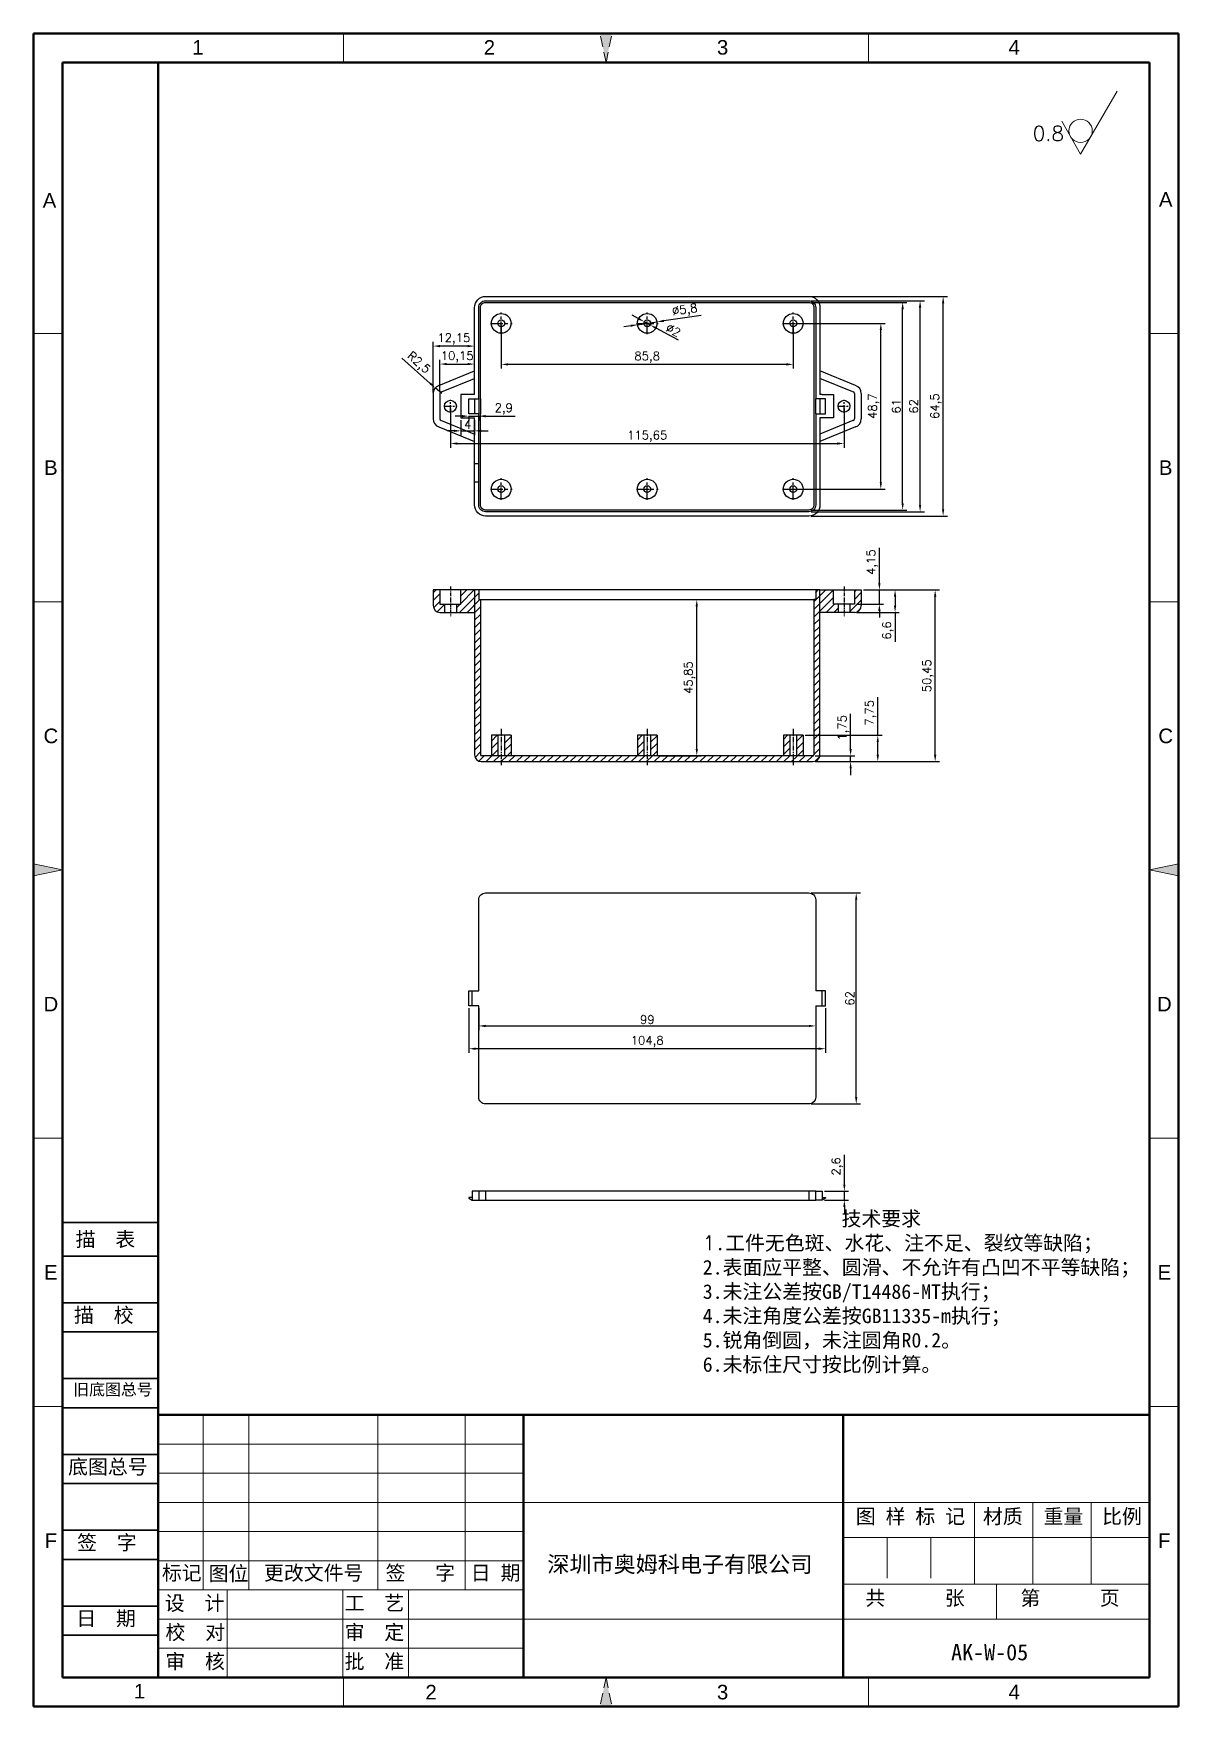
# Model space of a CAD drawing. Header units: millimetres. Extents: x 29008 to 29344, y -471 to 20.
import ezdxf
from ezdxf.enums import TextEntityAlignment as Align

# ---------------------------------------------------------------- set-up
doc = ezdxf.new("R2010")
doc.units = ezdxf.units.MM
for name, pattern in [('ACAD_ISO10W100', [18, 12, -3, 0, -3]), ('CENTER', [50.8, 31.75, -6.35, 6.35, -6.35]), ('HIDDEN2', [4.7625, 3.175, -1.5875])]:
    doc.linetypes.add(name, pattern=pattern)
for name, color, linetype, lineweight in [('dim', 82, 'Continuous', 9), ('图层1', 7, 'ACAD_ISO10W100', 15), ('图层2', 7, 'Continuous', 30), ('图层3', 7, 'Continuous', 15), ('图层4', 7, 'Continuous', 40), ('图层5', 7, 'HIDDEN2', 15), ('细实线', 3, 'Continuous', 18)]:
    doc.layers.add(name, color=color, linetype=linetype, lineweight=lineweight)
doc.layers.add('尺寸线', color=7, linetype='Continuous')
doc.styles.get("Standard").update_dxf_attribs({"font": 'txt', "bigfont": 'gbcbig.shx'})
doc.styles.add('样式 3', font='arial.ttf', dxfattribs={"height": 3.8})
doc.dimstyles.new('ISO-25', dxfattribs={"dimtxt": 2.5, "dimasz": 2.5, "dimexe": 1.25, "dimexo": 0.625, "dimtad": 1, "dimtxsty": 'Standard', "dimcen": 2.5, "dimadec": 0, "dimazin": 0, "dimtfac": 1, "dimtmove": 0, "dimatfit": 3, "dimfxl": 0, "dimarcsym": 0})
pattern_1 = [(45, (-117.9006, -147.6228), (-1.122532015, 1.122532015), [])]

# ---------------------------------------------------------------- blocks, each defined once
blk = doc.blocks.new('*D2073')
at = {"layer": 'Defpoints', "color": 0, "transparency": 16777216}
for p in [(29235.74, -232.23), (29249.65, -232.23), (29235.74, -294.23)]:
    blk.add_point(p, dxfattribs=at)
at = {"layer": 'dim', "color": 0, "lineweight": -2, "transparency": 16777216}
for p, q in [((29236.37, -232.23), (29250.9, -232.23)), ((29249.65, -292.23), (29249.65, -234.23)), ((29236.37, -294.23), (29250.9, -294.23))]:
    blk.add_line(p, q, dxfattribs=at)
at = {"layer": 'dim', "color": 0, "transparency": 16777216}
for points in [[(29249.32, -234.23), (29249.99, -234.23), (29249.65, -232.23)], [(29249.32, -292.23), (29249.99, -292.23), (29249.65, -294.23)]]:
    blk.add_solid(points, dxfattribs=at)
at = {"layer": 'dim', "color": 0, "transparency": 16777216, "insert": (29247.78, -263.23), "char_height": 2.5, "attachment_point": 5, "rotation": 90}
blk.add_mtext('62', dxfattribs=at)
blk = doc.blocks.new('*D2074')
at = {"layer": 'Defpoints', "color": 0, "transparency": 16777216}
for p in [(29239.69, -319.9), (29239.69, -322.5), (29246.17, -319.9)]:
    blk.add_point(p, dxfattribs=at)
at = {"layer": 'dim', "color": 0, "lineweight": -2, "transparency": 16777216}
for p, q in [((29246.17, -317.9), (29246.17, -309.23)), ((29240.32, -319.9), (29247.42, -319.9)), ((29240.32, -322.5), (29247.42, -322.5)), ((29246.17, -322.5), (29246.17, -319.9)), ((29246.17, -324.5), (29246.17, -326.5))]:
    blk.add_line(p, q, dxfattribs=at)
at = {"layer": 'dim', "color": 0, "transparency": 16777216}
for points in [[(29245.84, -317.9), (29246.5, -317.9), (29246.17, -319.9)], [(29245.84, -324.5), (29246.5, -324.5), (29246.17, -322.5)]]:
    blk.add_solid(points, dxfattribs=at)
at = {"layer": 'dim', "color": 0, "transparency": 16777216, "insert": (29244.09, -312.57), "char_height": 2.5, "attachment_point": 5, "rotation": 90}
blk.add_mtext('2,6', dxfattribs=at)
blk = doc.blocks.new('*D2075')
at = {"layer": 'Defpoints', "color": 0, "transparency": 16777216}
for p in [(29135.84, -265.43), (29240.64, -265.43), (29135.84, -278.01)]:
    blk.add_point(p, dxfattribs=at)
at = {"layer": 'dim', "color": 0, "lineweight": -2, "transparency": 16777216}
for p, q in [((29135.84, -266.05), (29135.84, -279.26)), ((29240.64, -266.05), (29240.64, -279.26)), ((29238.64, -278.01), (29137.84, -278.01))]:
    blk.add_line(p, q, dxfattribs=at)
at = {"layer": 'dim', "color": 0, "transparency": 16777216}
for points in [[(29137.84, -277.68), (29137.84, -278.35), (29135.84, -278.01)], [(29238.64, -277.68), (29238.64, -278.35), (29240.64, -278.01)]]:
    blk.add_solid(points, dxfattribs=at)
at = {"layer": 'dim', "color": 0, "transparency": 16777216, "insert": (29188.24, -275.93), "char_height": 2.5, "attachment_point": 5}
blk.add_mtext('104,8', dxfattribs=at)
blk = doc.blocks.new('*D2076')
at = {"layer": 'Defpoints', "color": 0, "transparency": 16777216}
for p in [(29138.74, -265.43), (29237.74, -265.43), (29237.74, -271.32)]:
    blk.add_point(p, dxfattribs=at)
at = {"layer": 'dim', "color": 0, "lineweight": -2, "transparency": 16777216}
for p, q in [((29138.74, -266.05), (29138.74, -272.57)), ((29237.74, -266.05), (29237.74, -272.57)), ((29140.74, -271.32), (29235.74, -271.32))]:
    blk.add_line(p, q, dxfattribs=at)
at = {"layer": 'dim', "color": 0, "transparency": 16777216}
for points in [[(29140.74, -270.98), (29140.74, -271.65), (29138.74, -271.32)], [(29235.74, -270.98), (29235.74, -271.65), (29237.74, -271.32)]]:
    blk.add_solid(points, dxfattribs=at)
at = {"layer": 'dim', "color": 0, "transparency": 16777216, "insert": (29188.24, -269.44), "char_height": 2.5, "attachment_point": 5}
blk.add_mtext('99', dxfattribs=at)
blk = doc.blocks.new('*D2077')
at = {"layer": 'Defpoints', "color": 0, "transparency": 16777216}
for p in [(29251.14, -143.22), (29272.85, -143.22), (29236.99, -193.67)]:
    blk.add_point(p, dxfattribs=at)
at = {"layer": 'dim', "color": 0, "lineweight": -2, "transparency": 16777216}
for p, q in [((29251.77, -143.22), (29274.1, -143.22)), ((29272.85, -191.67), (29272.85, -145.22)), ((29237.62, -193.67), (29274.1, -193.67))]:
    blk.add_line(p, q, dxfattribs=at)
at = {"layer": 'dim', "color": 0, "transparency": 16777216}
for points in [[(29272.52, -145.22), (29273.19, -145.22), (29272.85, -143.22)], [(29272.52, -191.67), (29273.19, -191.67), (29272.85, -193.67)]]:
    blk.add_solid(points, dxfattribs=at)
at = {"layer": 'dim', "color": 0, "transparency": 16777216, "insert": (29270.77, -168.45), "char_height": 2.5, "attachment_point": 5, "rotation": 90}
blk.add_mtext('50,45', dxfattribs=at)
blk = doc.blocks.new('*D2078')
at = {"layer": 'Defpoints', "color": 0, "transparency": 16777216}
for p in [(29251.77, -143.22), (29249.14, -149.82), (29261.07, -149.82)]:
    blk.add_point(p, dxfattribs=at)
at = {"layer": 'dim', "color": 0, "lineweight": -2, "transparency": 16777216}
for p, q in [((29252.39, -143.22), (29262.32, -143.22)), ((29261.07, -145.22), (29261.07, -147.82)), ((29249.77, -149.82), (29262.32, -149.82)), ((29261.07, -149.82), (29261.07, -158.49))]:
    blk.add_line(p, q, dxfattribs=at)
at = {"layer": 'dim', "color": 0, "transparency": 16777216}
for points in [[(29260.74, -145.22), (29261.41, -145.22), (29261.07, -143.22)], [(29260.74, -147.82), (29261.41, -147.82), (29261.07, -149.82)]]:
    blk.add_solid(points, dxfattribs=at)
at = {"layer": 'dim', "color": 0, "transparency": 16777216, "insert": (29258.99, -155.16), "char_height": 2.5, "attachment_point": 5, "rotation": 90}
blk.add_mtext('6,6', dxfattribs=at)
blk = doc.blocks.new('*D2079')
at = {"layer": 'Defpoints', "color": 0, "transparency": 16777216}
for p in [(29249.14, -147.37), (29251.77, -143.22), (29256.46, -143.22)]:
    blk.add_point(p, dxfattribs=at)
at = {"layer": 'dim', "color": 0, "lineweight": -2, "transparency": 16777216}
for p, q in [((29256.46, -141.22), (29256.46, -130.89)), ((29249.77, -147.37), (29257.71, -147.37)), ((29252.39, -143.22), (29257.71, -143.22)), ((29256.46, -147.37), (29256.46, -143.22)), ((29256.46, -149.37), (29256.46, -151.37))]:
    blk.add_line(p, q, dxfattribs=at)
at = {"layer": 'dim', "color": 0, "transparency": 16777216}
for points in [[(29256.12, -141.22), (29256.79, -141.22), (29256.46, -143.22)], [(29256.12, -149.37), (29256.79, -149.37), (29256.46, -147.37)]]:
    blk.add_solid(points, dxfattribs=at)
at = {"layer": 'dim', "color": 0, "transparency": 16777216, "insert": (29254.37, -135.06), "char_height": 2.5, "attachment_point": 5, "rotation": 90}
blk.add_mtext('4,15', dxfattribs=at)
blk = doc.blocks.new('*D2080')
at = {"layer": 'Defpoints', "color": 0, "transparency": 16777216}
for p in [(29236.99, -191.92), (29236.99, -193.67), (29248.01, -191.92)]:
    blk.add_point(p, dxfattribs=at)
at = {"layer": 'dim', "color": 0, "lineweight": -2, "transparency": 16777216}
for p, q in [((29248.01, -189.92), (29248.01, -179.59)), ((29237.62, -191.92), (29249.26, -191.92)), ((29237.62, -193.67), (29249.26, -193.67)), ((29248.01, -193.67), (29248.01, -191.92)), ((29248.01, -195.67), (29248.01, -197.67))]:
    blk.add_line(p, q, dxfattribs=at)
at = {"layer": 'dim', "color": 0, "transparency": 16777216}
for points in [[(29247.67, -189.92), (29248.34, -189.92), (29248.01, -191.92)], [(29247.67, -195.67), (29248.34, -195.67), (29248.01, -193.67)]]:
    blk.add_solid(points, dxfattribs=at)
at = {"layer": 'dim', "color": 0, "transparency": 16777216, "insert": (29245.92, -183.76), "char_height": 2.5, "attachment_point": 5, "rotation": 90}
blk.add_mtext('1,75', dxfattribs=at)
blk = doc.blocks.new('*D2081')
at = {"layer": 'Defpoints', "color": 0, "transparency": 16777216}
for p in [(29234.04, -185.92), (29255.99, -185.92), (29236.99, -193.67)]:
    blk.add_point(p, dxfattribs=at)
at = {"layer": 'dim', "color": 0, "lineweight": -2, "transparency": 16777216}
for p, q in [((29255.99, -185.92), (29255.99, -174.76)), ((29234.67, -185.92), (29257.24, -185.92)), ((29255.99, -191.67), (29255.99, -187.92)), ((29237.62, -193.67), (29257.24, -193.67))]:
    blk.add_line(p, q, dxfattribs=at)
at = {"layer": 'dim', "color": 0, "transparency": 16777216}
for points in [[(29255.65, -187.92), (29256.32, -187.92), (29255.99, -185.92)], [(29255.65, -191.67), (29256.32, -191.67), (29255.99, -193.67)]]:
    blk.add_solid(points, dxfattribs=at)
at = {"layer": 'dim', "color": 0, "transparency": 16777216, "insert": (29253.9, -179.34), "char_height": 2.5, "attachment_point": 5, "rotation": 90}
blk.add_mtext('7,75', dxfattribs=at)
blk = doc.blocks.new('*D2082')
at = {"layer": 'Defpoints', "color": 0, "transparency": 16777216}
for p in [(29191.14, -146.07), (29202.8, -146.07), (29191.14, -191.92)]:
    blk.add_point(p, dxfattribs=at)
at = {"layer": 'dim', "color": 0, "lineweight": -2, "transparency": 16777216}
for p, q in [((29191.77, -146.07), (29204.05, -146.07)), ((29202.8, -189.92), (29202.8, -148.07)), ((29191.77, -191.92), (29204.05, -191.92))]:
    blk.add_line(p, q, dxfattribs=at)
at = {"layer": 'dim', "color": 0, "transparency": 16777216}
for points in [[(29202.46, -148.07), (29203.13, -148.07), (29202.8, -146.07)], [(29202.46, -189.92), (29203.13, -189.92), (29202.8, -191.92)]]:
    blk.add_solid(points, dxfattribs=at)
at = {"layer": 'dim', "color": 0, "transparency": 16777216, "insert": (29200.71, -169), "char_height": 2.5, "attachment_point": 5, "rotation": 90}
blk.add_mtext('45,85', dxfattribs=at)
blk = doc.blocks.new('*D2083')
at = {"layer": 'Defpoints', "color": 0, "transparency": 16777216}
for p in [(29231.14, -64.91), (29256.88, -64.91), (29231.14, -113.61)]:
    blk.add_point(p, dxfattribs=at)
at = {"layer": 'dim', "color": 0, "lineweight": -2, "transparency": 16777216}
for p, q in [((29231.77, -64.91), (29258.13, -64.91)), ((29256.88, -111.61), (29256.88, -66.91)), ((29231.77, -113.61), (29258.13, -113.61))]:
    blk.add_line(p, q, dxfattribs=at)
at = {"layer": 'dim', "color": 0, "transparency": 16777216}
for points in [[(29256.55, -66.91), (29257.22, -66.91), (29256.88, -64.91)], [(29256.55, -111.61), (29257.22, -111.61), (29256.88, -113.61)]]:
    blk.add_solid(points, dxfattribs=at)
at = {"layer": 'dim', "color": 0, "transparency": 16777216, "insert": (29254.8, -89.26), "char_height": 2.5, "attachment_point": 5, "rotation": 90}
blk.add_mtext('48,7', dxfattribs=at)
blk = doc.blocks.new('*D2084')
at = {"layer": 'Defpoints', "color": 0, "transparency": 16777216}
for p in [(29235.74, -58.76), (29263.3, -58.76), (29235.74, -119.76)]:
    blk.add_point(p, dxfattribs=at)
at = {"layer": 'dim', "color": 0, "lineweight": -2, "transparency": 16777216}
for p, q in [((29236.37, -58.76), (29264.55, -58.76)), ((29263.3, -117.76), (29263.3, -60.76)), ((29236.37, -119.76), (29264.55, -119.76))]:
    blk.add_line(p, q, dxfattribs=at)
at = {"layer": 'dim', "color": 0, "transparency": 16777216}
for points in [[(29262.96, -60.76), (29263.63, -60.76), (29263.3, -58.76)], [(29262.96, -117.76), (29263.63, -117.76), (29263.3, -119.76)]]:
    blk.add_solid(points, dxfattribs=at)
at = {"layer": 'dim', "color": 0, "transparency": 16777216, "insert": (29261.42, -89.26), "char_height": 2.5, "attachment_point": 5, "rotation": 90}
blk.add_mtext('61', dxfattribs=at)
blk = doc.blocks.new('*D2085')
at = {"layer": 'Defpoints', "color": 0, "transparency": 16777216}
for p in [(29235.74, -58.26), (29268.42, -58.26), (29235.74, -120.26)]:
    blk.add_point(p, dxfattribs=at)
at = {"layer": 'dim', "color": 0, "lineweight": -2, "transparency": 16777216}
for p, q in [((29236.37, -58.26), (29269.67, -58.26)), ((29268.42, -118.26), (29268.42, -60.26)), ((29236.37, -120.26), (29269.67, -120.26))]:
    blk.add_line(p, q, dxfattribs=at)
at = {"layer": 'dim', "color": 0, "transparency": 16777216}
for points in [[(29268.08, -60.26), (29268.75, -60.26), (29268.42, -58.26)], [(29268.08, -118.26), (29268.75, -118.26), (29268.42, -120.26)]]:
    blk.add_solid(points, dxfattribs=at)
at = {"layer": 'dim', "color": 0, "transparency": 16777216, "insert": (29266.54, -89.26), "char_height": 2.5, "attachment_point": 5, "rotation": 90}
blk.add_mtext('62', dxfattribs=at)
blk = doc.blocks.new('*D2086')
at = {"layer": 'Defpoints', "color": 0, "transparency": 16777216}
for p in [(29235.74, -57.01), (29275.19, -57.01), (29235.74, -121.51)]:
    blk.add_point(p, dxfattribs=at)
at = {"layer": 'dim', "color": 0, "lineweight": -2, "transparency": 16777216}
for p, q in [((29236.37, -57.01), (29276.44, -57.01)), ((29275.19, -119.51), (29275.19, -59.01)), ((29236.37, -121.51), (29276.44, -121.51))]:
    blk.add_line(p, q, dxfattribs=at)
at = {"layer": 'dim', "color": 0, "transparency": 16777216}
for points in [[(29274.86, -59.01), (29275.52, -59.01), (29275.19, -57.01)], [(29274.86, -119.51), (29275.52, -119.51), (29275.19, -121.51)]]:
    blk.add_solid(points, dxfattribs=at)
at = {"layer": 'dim', "color": 0, "transparency": 16777216, "insert": (29273.11, -89.26), "char_height": 2.5, "attachment_point": 5, "rotation": 90}
blk.add_mtext('64,5', dxfattribs=at)
blk = doc.blocks.new('*D2087')
at = {"layer": 'Defpoints', "color": 0, "transparency": 16777216}
for p in [(29130.42, -89.26), (29246.07, -89.26), (29246.07, -100.21)]:
    blk.add_point(p, dxfattribs=at)
at = {"layer": 'dim', "color": 0, "lineweight": -2, "transparency": 16777216}
for p, q in [((29130.42, -89.88), (29130.42, -101.46)), ((29246.07, -89.88), (29246.07, -101.46)), ((29132.42, -100.21), (29244.07, -100.21))]:
    blk.add_line(p, q, dxfattribs=at)
at = {"layer": 'dim', "color": 0, "transparency": 16777216}
for points in [[(29132.42, -99.88), (29132.42, -100.55), (29130.42, -100.21)], [(29244.07, -99.88), (29244.07, -100.55), (29246.07, -100.21)]]:
    blk.add_solid(points, dxfattribs=at)
at = {"layer": 'dim', "color": 0, "transparency": 16777216, "insert": (29188.24, -98.13), "char_height": 2.5, "attachment_point": 5}
blk.add_mtext('115,65', dxfattribs=at)
blk = doc.blocks.new('*D2088')
at = {"layer": 'Defpoints', "color": 0, "transparency": 16777216}
for p in [(29145.34, -64.91), (29231.14, -64.91), (29145.34, -76.97)]:
    blk.add_point(p, dxfattribs=at)
at = {"layer": 'dim', "color": 0, "lineweight": -2, "transparency": 16777216}
for p, q in [((29145.34, -65.53), (29145.34, -78.22)), ((29231.14, -65.53), (29231.14, -78.22)), ((29229.14, -76.97), (29147.34, -76.97))]:
    blk.add_line(p, q, dxfattribs=at)
at = {"layer": 'dim', "color": 0, "transparency": 16777216}
for points in [[(29147.34, -76.63), (29147.34, -77.3), (29145.34, -76.97)], [(29229.14, -76.63), (29229.14, -77.3), (29231.14, -76.97)]]:
    blk.add_solid(points, dxfattribs=at)
at = {"layer": 'dim', "color": 0, "transparency": 16777216, "insert": (29188.24, -74.88), "char_height": 2.5, "attachment_point": 5}
blk.add_mtext('85,8', dxfattribs=at)
blk = doc.blocks.new('*D2089')
at = {"layer": 'Defpoints', "color": 0, "transparency": 16777216}
for p in [(29185.37, -65.33), (29191.11, -64.49)]:
    blk.add_point(p, dxfattribs=at)
at = {"layer": 'dim', "color": 0, "lineweight": -2, "transparency": 16777216}
for p, q in [((29204.14, -62.58), (29193.09, -64.2)), ((29183.39, -65.62), (29181.41, -65.91)), ((29185.37, -65.33), (29191.11, -64.49))]:
    blk.add_line(p, q, dxfattribs=at)
at = {"layer": 'dim', "color": 0, "transparency": 16777216}
for points in [[(29193.04, -63.87), (29193.14, -64.53), (29191.11, -64.49)], [(29183.34, -65.29), (29183.44, -65.95), (29185.37, -65.33)]]:
    blk.add_solid(points, dxfattribs=at)
at = {"layer": 'dim', "color": 0, "transparency": 16777216, "insert": (29199.3, -61.18), "char_height": 2.5, "attachment_point": 5, "rotation": 8.3345}
blk.add_mtext('∅5,8', dxfattribs=at)
blk = doc.blocks.new('*D2090')
at = {"layer": 'Defpoints', "color": 0, "transparency": 16777216}
for p in [(29187.36, -64.43), (29189.12, -65.38)]:
    blk.add_point(p, dxfattribs=at)
at = {"layer": 'dim', "color": 0, "lineweight": -2, "transparency": 16777216}
for p, q in [((29185.6, -63.48), (29183.85, -62.52)), ((29187.36, -64.43), (29189.12, -65.38)), ((29197.4, -69.87), (29190.88, -66.34))]:
    blk.add_line(p, q, dxfattribs=at)
at = {"layer": 'dim', "color": 0, "transparency": 16777216}
for points in [[(29185.76, -63.18), (29185.45, -63.77), (29187.36, -64.43)], [(29191.04, -66.04), (29190.72, -66.63), (29189.12, -65.38)]]:
    blk.add_solid(points, dxfattribs=at)
at = {"layer": 'dim', "color": 0, "transparency": 16777216, "insert": (29195.91, -66.93), "char_height": 2.5, "attachment_point": 5, "rotation": 331.5159}
blk.add_mtext('∅2', dxfattribs=at)
blk = doc.blocks.new('*D2091')
at = {"layer": 'Defpoints', "color": 0, "transparency": 16777216}
for p in [(29133.49, -92.71), (29137.49, -92.71), (29137.49, -96.49)]:
    blk.add_point(p, dxfattribs=at)
at = {"layer": 'dim', "color": 0, "lineweight": -2, "transparency": 16777216}
for p, q in [((29133.49, -93.33), (29133.49, -97.74)), ((29137.49, -93.33), (29137.49, -97.74)), ((29131.49, -96.49), (29129.49, -96.49)), ((29133.49, -96.49), (29137.49, -96.49)), ((29139.49, -96.49), (29141.49, -96.49))]:
    blk.add_line(p, q, dxfattribs=at)
at = {"layer": 'dim', "color": 0, "transparency": 16777216}
for points in [[(29131.49, -96.15), (29131.49, -96.82), (29133.49, -96.49)], [(29139.49, -96.15), (29139.49, -96.82), (29137.49, -96.49)]]:
    blk.add_solid(points, dxfattribs=at)
at = {"layer": 'dim', "color": 0, "transparency": 16777216, "insert": (29135.49, -94.61), "char_height": 2.5, "attachment_point": 5}
blk.add_mtext('4', dxfattribs=at)
blk = doc.blocks.new('*D2092')
at = {"layer": 'Defpoints', "color": 0, "transparency": 16777216}
for p in [(29135.84, -91.46), (29138.74, -91.46), (29138.74, -92.17)]:
    blk.add_point(p, dxfattribs=at)
at = {"layer": 'dim', "color": 0, "lineweight": -2, "transparency": 16777216}
for p, q in [((29133.84, -92.17), (29131.84, -92.17)), ((29135.84, -92.08), (29135.84, -93.42)), ((29135.84, -92.17), (29138.74, -92.17)), ((29138.74, -92.08), (29138.74, -93.42)), ((29140.74, -92.17), (29149.41, -92.17))]:
    blk.add_line(p, q, dxfattribs=at)
at = {"layer": 'dim', "color": 0, "transparency": 16777216}
for points in [[(29133.84, -91.84), (29133.84, -92.51), (29135.84, -92.17)], [(29140.74, -91.84), (29140.74, -92.51), (29138.74, -92.17)]]:
    blk.add_solid(points, dxfattribs=at)
at = {"layer": 'dim', "color": 0, "transparency": 16777216, "insert": (29146.07, -90.09), "char_height": 2.5, "attachment_point": 5}
blk.add_mtext('2,9', dxfattribs=at)
blk = doc.blocks.new('*D2093')
at = {"layer": 'Defpoints', "color": 0, "transparency": 16777216}
for p in [(29125.97, -83.88), (29127.84, -85.54)]:
    blk.add_point(p, dxfattribs=at)
at = {"layer": 'dim', "color": 0, "lineweight": -2, "transparency": 16777216}
for p, q in [((29116.14, -75.13), (29124.48, -82.55)), ((29127.84, -85.54), (29125.97, -83.88))]:
    blk.add_line(p, q, dxfattribs=at)
at = {"layer": 'dim', "color": 0, "transparency": 16777216}
blk.add_solid([(29124.7, -82.3), (29124.26, -82.8), (29125.97, -83.88)], dxfattribs=at)
at = {"layer": 'dim', "color": 0, "transparency": 16777216, "insert": (29120.95, -76.62), "char_height": 2.5, "attachment_point": 5, "rotation": 318.3327}
blk.add_mtext('R2,5', dxfattribs=at)
blk = doc.blocks.new('*D2094')
at = {"layer": 'Defpoints', "color": 0, "transparency": 16777216}
for p in [(29125.34, -71.59), (29125.34, -85.81), (29137.49, -85.81)]:
    blk.add_point(p, dxfattribs=at)
at = {"layer": 'dim', "color": 0, "lineweight": -2, "transparency": 16777216}
for p, q in [((29125.34, -85.18), (29125.34, -70.34)), ((29135.49, -71.59), (29127.34, -71.59)), ((29137.49, -85.18), (29137.49, -70.34))]:
    blk.add_line(p, q, dxfattribs=at)
at = {"layer": 'dim', "color": 0, "transparency": 16777216}
for points in [[(29127.34, -71.26), (29127.34, -71.93), (29125.34, -71.59)], [(29135.49, -71.26), (29135.49, -71.93), (29137.49, -71.59)]]:
    blk.add_solid(points, dxfattribs=at)
at = {"layer": 'dim', "color": 0, "transparency": 16777216, "insert": (29131.42, -69.51), "char_height": 2.5, "attachment_point": 5}
blk.add_mtext('12,15', dxfattribs=at)
blk = doc.blocks.new('*D2095')
at = {"layer": 'Defpoints', "color": 0, "transparency": 16777216}
for p in [(29137.49, -76.87), (29127.34, -85.54), (29137.49, -85.18)]:
    blk.add_point(p, dxfattribs=at)
at = {"layer": 'dim', "color": 0, "lineweight": -2, "transparency": 16777216}
for p, q in [((29127.34, -84.92), (29127.34, -75.62)), ((29129.34, -76.87), (29135.49, -76.87)), ((29137.49, -84.56), (29137.49, -75.62))]:
    blk.add_line(p, q, dxfattribs=at)
at = {"layer": 'dim', "color": 0, "transparency": 16777216}
for points in [[(29129.34, -76.54), (29129.34, -77.2), (29127.34, -76.87)], [(29135.49, -76.54), (29135.49, -77.2), (29137.49, -76.87)]]:
    blk.add_solid(points, dxfattribs=at)
at = {"layer": 'dim', "color": 0, "transparency": 16777216, "insert": (29132.42, -74.79), "char_height": 2.5, "attachment_point": 5}
blk.add_mtext('10,15', dxfattribs=at)

msp = doc.modelspace()

# ---------------------------------------------------------------- hatches: boundary and pattern name
h = msp.add_hatch()
h.set_pattern_fill('ANSI31', color=8, scale=0.5, style=0)
h.set_pattern_definition(pattern_1)
h.paths.add_polyline_path([(29238.991, -191.673), (29238.991, -143.223), (29237.741, -143.223), (29237.741, -146.073), (29237.241, -146.073), (29237.241, -191.673, -0.4142136), (29236.991, -191.923), (29139.491, -191.923, -0.4142136), (29139.241, -191.673), (29139.241, -146.073), (29138.741, -146.073), (29138.741, -143.223), (29137.491, -143.223), (29137.491, -191.673, 0.4142136), (29139.491, -193.673), (29236.991, -193.673, 0.4142136)])
h.paths.add_polyline_path([(29242.991, -143.223), (29238.991, -143.223), (29238.991, -149.823), (29244.316, -149.823), (29244.316, -147.373), (29242.991, -147.373)])
h.paths.add_polyline_path([(29251.141, -143.223), (29249.141, -143.223), (29249.141, -147.373), (29247.816, -147.373), (29247.816, -149.823), (29249.141, -149.823, 0.4142136), (29251.141, -147.823)])
h.paths.add_polyline_path([(29137.491, -143.223), (29133.491, -143.223), (29133.491, -147.373), (29132.166, -147.373), (29132.166, -149.823), (29137.491, -149.823)])
h.paths.add_polyline_path([(29127.341, -143.223), (29125.341, -143.223), (29125.341, -147.823, 0.4142136), (29127.341, -149.823), (29128.666, -149.823), (29128.666, -147.373), (29127.341, -147.373)])
h = msp.add_hatch()
h.set_pattern_fill('ANSI31', color=8, scale=0.5, style=0)
h.set_pattern_definition(pattern_1)
h.paths.add_polyline_path([(29234.041, -185.923), (29232.141, -185.923), (29232.141, -191.923), (29234.041, -191.923)])
h.paths.add_polyline_path([(29230.141, -185.923), (29228.241, -185.923), (29228.241, -191.923), (29230.141, -191.923)])
h.paths.add_polyline_path([(29191.141, -185.923), (29189.241, -185.923), (29189.241, -191.923), (29191.141, -191.923)])
h.paths.add_polyline_path([(29187.241, -185.923), (29185.341, -185.923), (29185.341, -191.923), (29187.241, -191.923)])
h.paths.add_polyline_path([(29148.241, -185.923), (29146.341, -185.923), (29146.341, -191.923), (29148.241, -191.923)])
h.paths.add_polyline_path([(29144.341, -185.923), (29142.441, -185.923), (29142.441, -191.923), (29144.341, -191.923)])
at = {"layer": '图层1'}
for points in [[(29016.457, -225.505), (29007.891, -223.742), (29007.891, -227.268)], [(29335.799, -225.505), (29344.365, -223.742), (29344.365, -227.268)]]:
    msp.add_hatch(color=0, dxfattribs=at).paths.add_polyline_path(points)
at = {"layer": '图层5'}
for points in [[(29176.128, 11.688), (29174.365, 20.254), (29177.891, 20.254)], [(29176.128, -462.699), (29174.365, -471.265), (29177.891, -471.265)]]:
    msp.add_hatch(color=0, dxfattribs=at).paths.add_polyline_path(points)

# ---------------------------------------------------------------- linework, layer by layer
at = {"color": 1, "linetype": 'CENTER', "ltscale": 0.116}
for p, q in [((29145.341, -68.097), (29145.341, -61.717)), ((29188.241, -68.097), (29188.241, -61.717)), ((29231.141, -68.097), (29231.141, -61.717)), ((29142.151, -64.907), (29148.531, -64.907)), ((29185.051, -64.907), (29191.431, -64.907)), ((29227.951, -64.907), (29234.331, -64.907)), ((29145.341, -116.797), (29145.341, -110.417)), ((29188.241, -116.797), (29188.241, -110.417)), ((29231.141, -116.797), (29231.141, -110.417)), ((29142.151, -113.607), (29148.531, -113.607)), ((29185.051, -113.607), (29191.431, -113.607)), ((29227.951, -113.607), (29234.331, -113.607))]:
    msp.add_line(p, q, dxfattribs=at)
for p, q in [((29127.031, -83.178), (29137.491, -78.907)), ((29127.787, -85.029), (29137.491, -81.067)), ((29249.452, -83.178), (29238.991, -78.907)), ((29248.696, -85.029), (29238.991, -81.067)), ((29125.341, -85.543), (29125.341, -92.971)), ((29127.341, -85.543), (29127.341, -92.971)), ((29137.491, -85.807), (29133.491, -85.807)), ((29133.491, -85.807), (29133.491, -92.707)), ((29137.491, -87.057), (29137.491, -91.457)), ((29138.741, -87.057), (29138.741, -91.457)), ((29139.241, -87.057), (29139.241, -91.457)), ((29237.241, -87.057), (29237.241, -91.457)), ((29237.741, -91.457), (29237.741, -87.057)), ((29239.691, -85.807), (29238.991, -85.807)), ((29238.991, -87.057), (29238.991, -91.457)), ((29239.691, -85.807), (29242.991, -85.807)), ((29242.991, -85.807), (29242.991, -92.707)), ((29249.141, -85.543), (29249.141, -92.971)), ((29251.141, -85.543), (29251.141, -92.971)), ((29133.491, -92.707), (29137.491, -92.707)), ((29242.991, -92.707), (29238.991, -92.707)), ((29127.031, -95.336), (29137.491, -99.607)), ((29127.787, -93.484), (29137.491, -97.446)), ((29248.696, -93.484), (29238.991, -97.446)), ((29249.452, -95.336), (29238.991, -99.607)), ((29137.491, -106.107), (29138.741, -106.107)), ((29137.491, -111.507), (29138.741, -111.507)), ((29137.491, -143.223), (29125.341, -143.223)), ((29125.341, -143.223), (29125.341, -147.823)), ((29127.341, -143.223), (29127.341, -147.373)), ((29127.341, -147.373), (29133.491, -147.373)), ((29128.666, -147.373), (29128.666, -149.823)), ((29132.166, -147.373), (29132.166, -149.823)), ((29133.491, -147.373), (29133.491, -143.223)), ((29238.991, -143.223), (29137.491, -143.223)), ((29137.491, -143.223), (29137.491, -191.673)), ((29138.741, -143.223), (29138.741, -146.073)), ((29138.741, -146.073), (29139.241, -146.073)), ((29139.241, -146.073), (29139.241, -191.673)), ((29139.241, -146.073), (29237.241, -146.073)), ((29237.241, -146.073), (29237.241, -191.673)), ((29237.741, -146.073), (29237.241, -146.073)), ((29237.741, -143.223), (29237.741, -146.073)), ((29238.991, -191.673), (29238.991, -143.223)), ((29238.991, -143.223), (29251.141, -143.223)), ((29242.991, -147.373), (29242.991, -143.223)), ((29249.141, -147.373), (29242.991, -147.373)), ((29244.316, -147.373), (29244.316, -149.823)), ((29247.816, -147.373), (29247.816, -149.823)), ((29249.141, -143.223), (29249.141, -147.373)), ((29251.141, -143.223), (29251.141, -147.823)), ((29127.341, -149.823), (29137.491, -149.823)), ((29249.141, -149.823), (29238.991, -149.823)), ((29142.441, -185.923), (29142.441, -191.923)), ((29148.241, -185.923), (29142.441, -185.923)), ((29144.341, -185.923), (29144.341, -191.923)), ((29146.341, -185.923), (29146.341, -191.923)), ((29148.241, -185.923), (29148.241, -191.923)), ((29185.341, -185.923), (29185.341, -191.923)), ((29191.141, -185.923), (29185.341, -185.923)), ((29187.241, -185.923), (29187.241, -191.923)), ((29189.241, -185.923), (29189.241, -191.923)), ((29191.141, -185.923), (29191.141, -191.923)), ((29228.241, -185.923), (29228.241, -191.923)), ((29234.041, -185.923), (29228.241, -185.923)), ((29230.141, -185.923), (29230.141, -191.923)), ((29232.141, -185.923), (29232.141, -191.923)), ((29234.041, -185.923), (29234.041, -191.923)), ((29236.991, -191.923), (29139.491, -191.923)), ((29139.491, -193.673), (29236.991, -193.673)), ((29136.791, -265.425), (29136.791, -261.025)), ((29239.691, -265.425), (29239.691, -261.025)), ((29136.791, -321.699), (29135.841, -321.699)), ((29135.841, -321.699), (29135.841, -321.949)), ((29135.841, -321.949), (29136.791, -322.499)), ((29138.741, -319.899), (29136.791, -319.899)), ((29136.791, -319.899), (29136.791, -322.499)), ((29136.791, -322.499), (29138.741, -322.499)), ((29237.741, -319.899), (29138.741, -319.899)), ((29138.741, -319.899), (29138.741, -322.499)), ((29138.741, -322.499), (29237.741, -322.499)), ((29140.741, -319.899), (29140.741, -322.499)), ((29235.741, -319.899), (29235.741, -322.499)), ((29237.741, -322.499), (29237.741, -319.899)), ((29237.741, -319.899), (29239.691, -319.899)), ((29239.691, -322.499), (29237.741, -322.499)), ((29239.691, -319.899), (29239.691, -322.499)), ((29239.691, -321.699), (29240.641, -321.699)), ((29240.641, -321.949), (29239.691, -322.499)), ((29240.641, -321.699), (29240.641, -321.949))]:
    msp.add_line(p, q)
at = {"color": 1, "linetype": 'CENTER', "ltscale": 0.07}
for p, q in [((29130.416, -91.182), (29130.416, -87.332)), ((29246.066, -91.182), (29246.066, -87.332)), ((29128.491, -89.257), (29132.341, -89.257)), ((29244.141, -89.257), (29247.991, -89.257))]:
    msp.add_line(p, q, dxfattribs=at)
at = {"color": 1, "linetype": 'CENTER', "ltscale": 0.04}
for p, q in [((29188.241, -114.707), (29188.241, -112.507)), ((29231.141, -114.707), (29231.141, -112.507)), ((29187.141, -113.607), (29189.341, -113.607)), ((29230.041, -113.607), (29232.241, -113.607))]:
    msp.add_line(p, q, dxfattribs=at)
at = {"color": 1, "linetype": 'CENTER', "ltscale": 0.0332}
for p, q in [((29130.416, -142.258), (29130.416, -150.894)), ((29246.066, -142.258), (29246.066, -150.894))]:
    msp.add_line(p, q, dxfattribs=at)
at = {"color": 1, "linetype": 'CENTER', "ltscale": 0.048}
for p, q in [((29145.341, -184.044), (29145.341, -194.664)), ((29188.241, -184.044), (29188.241, -194.664)), ((29231.141, -184.044), (29231.141, -194.664))]:
    msp.add_line(p, q, dxfattribs=at)
for points in [[(29137.491, -85.807), (29137.491, -60.257, -0.4142136), (29140.741, -57.007), (29235.741, -57.007, -0.4142136), (29238.991, -60.257), (29238.991, -85.807)], [(29138.741, -87.057), (29138.741, -60.257, -0.4142136), (29140.741, -58.257), (29235.741, -58.257, -0.4142136), (29237.741, -60.257), (29237.741, -87.057)], [(29139.241, -87.057), (29139.241, -60.257, -0.4142136), (29140.741, -58.757), (29235.741, -58.757, -0.4142136), (29237.241, -60.257), (29237.241, -87.057)], [(29238.991, -92.707), (29238.991, -118.257, -0.4142136), (29235.741, -121.507), (29140.741, -121.507, -0.4142136), (29137.491, -118.257), (29137.491, -92.707)], [(29237.741, -91.457), (29237.741, -118.257, -0.4142136), (29235.741, -120.257), (29140.741, -120.257, -0.4142136), (29138.741, -118.257), (29138.741, -91.457)], [(29237.241, -91.457), (29237.241, -118.257, -0.4142136), (29235.741, -119.757), (29140.741, -119.757, -0.4142136), (29139.241, -118.257), (29139.241, -91.457)], [(29138.741, -261.025), (29138.741, -234.225, -0.4142136), (29140.741, -232.225), (29235.741, -232.225, -0.4142136), (29237.741, -234.225), (29237.741, -261.025)], [(29237.741, -265.425), (29237.741, -292.225, -0.4142136), (29235.741, -294.225), (29140.741, -294.225, -0.4142136), (29138.741, -292.225), (29138.741, -265.425)]]:
    msp.add_lwpolyline(points, format="xyb")
for points in [[(29138.741, -91.457), (29135.841, -91.457), (29135.841, -87.057), (29138.741, -87.057)], [(29237.741, -91.457), (29240.641, -91.457), (29240.641, -87.057), (29237.741, -87.057)], [(29238.991, -87.057), (29238.991, -91.457)], [(29138.741, -265.425), (29135.841, -265.425), (29135.841, -261.025), (29138.741, -261.025)], [(29237.741, -265.425), (29240.641, -265.425), (29240.641, -261.025), (29237.741, -261.025)]]:
    msp.add_lwpolyline(points)
for centre, radius in [((29145.341, -64.907), 2.9), ((29188.241, -64.907), 2.9), ((29231.141, -64.907), 2.9), ((29145.341, -64.907), 1), ((29188.241, -64.907), 1), ((29231.141, -64.907), 1), ((29130.416, -89.257), 1.75), ((29246.066, -89.257), 1.75), ((29145.341, -113.607), 2.9), ((29145.341, -113.607), 1), ((29188.241, -113.607), 2.9), ((29188.241, -113.607), 1), ((29231.141, -113.607), 2.9), ((29231.141, -113.607), 1)]:
    msp.add_circle(centre, radius)
for centre, radius, start, end in [((29127.841, -85.543), 2.5, 108.91947, 180), ((29248.641, -85.543), 2.5, 0, 71.08053), ((29127.841, -85.543), 0.5, 108.91947, 180), ((29248.641, -85.543), 0.5, 0, 71.08053), ((29127.841, -92.971), 2.5, 180, 251.08053), ((29127.841, -92.971), 0.5, 180, 251.08053), ((29248.641, -92.971), 0.5, 288.91947, 360), ((29248.641, -92.971), 2.5, 288.91947, 360), ((29127.341, -147.823), 2, 180, 270), ((29249.141, -147.823), 2, 270, 0), ((29139.491, -191.673), 2, 180, 270), ((29139.491, -191.673), 0.25, 180, 270), ((29236.991, -191.673), 2, 270, 0), ((29236.991, -191.673), 0.25, 270, 0)]:
    msp.add_arc(centre, radius, start, end)
at = {"layer": '图层1', "color": 0}
for p, q in [((29099.033, 11.688), (29099.033, 20.254)), ((29253.222, 11.688), (29253.222, 20.254)), ((29016.457, -67.89), (29007.891, -67.89)), ((29344.365, -67.89), (29335.799, -67.89)), ((29016.457, -146.698), (29007.891, -146.698)), ((29344.365, -146.698), (29335.799, -146.698)), ((29016.457, -225.505), (29007.891, -223.742)), ((29016.457, -225.505), (29007.891, -227.268)), ((29335.799, -225.505), (29344.365, -223.742)), ((29335.799, -225.505), (29344.365, -227.268)), ((29016.457, -304.313), (29007.891, -304.313)), ((29344.365, -304.313), (29335.799, -304.313)), ((29016.457, -383.121), (29007.891, -383.121)), ((29344.365, -383.121), (29335.799, -383.121)), ((29258.704, -421.582), (29258.704, -435.288)), ((29271.553, -421.582), (29271.553, -435.288)), ((29071.186, -437.001), (29071.186, -428.435)), ((29071.186, -437.001), (29071.186, -428.435))]:
    msp.add_line(p, q, dxfattribs=at)
at = {"layer": '图层2', "color": 0}
for p, q in [((29044.573, -329.069), (29016.457, -329.069)), ((29044.573, -338.955), (29016.457, -338.955)), ((29044.573, -338.955), (29029.637, -338.955)), ((29044.573, -352.661), (29016.457, -352.661)), ((29044.573, -361.227), (29016.457, -361.227)), ((29044.573, -361.227), (29029.637, -361.227)), ((29044.573, -361.227), (29029.637, -361.227)), ((29044.573, -374.933), (29016.457, -374.933)), ((29044.573, -383.499), (29016.457, -383.499)), ((29044.573, -383.499), (29029.637, -383.499)), ((29044.573, -397.204), (29016.457, -397.204)), ((29044.573, -405.77), (29016.457, -405.77)), ((29044.573, -405.77), (29029.637, -405.77)), ((29044.573, -419.476), (29016.457, -419.476)), ((29044.573, -428.042), (29016.457, -428.042)), ((29044.573, -428.042), (29029.637, -428.042)), ((29044.573, -441.748), (29016.457, -441.748)), ((29044.573, -450.314), (29016.457, -450.314))]:
    msp.add_line(p, q, dxfattribs=at)
at = {"layer": '图层3', "color": 0}
for p, q in [((29057.748, -437.001), (29057.748, -385.605)), ((29071.186, -428.435), (29071.186, -385.605)), ((29109.069, -436.899), (29109.069, -385.605)), ((29134.767, -436.875), (29134.767, -385.605)), ((29151.899, -394.171), (29044.573, -394.171)), ((29151.899, -402.737), (29044.573, -402.737)), ((29151.899, -402.737), (29044.573, -402.737)), ((29151.899, -411.303), (29044.573, -411.303)), ((29131.094, -411.303), (29335.799, -411.303)), ((29284.402, -411.303), (29284.402, -435.288)), ((29301.534, -411.303), (29301.534, -435.288)), ((29318.667, -411.303), (29318.667, -435.288)), ((29151.899, -419.869), (29044.573, -419.869)), ((29335.799, -421.582), (29245.855, -421.582)), ((29284.402, -421.582), (29284.402, -435.288)), ((29151.899, -428.435), (29044.573, -428.435)), ((29151.899, -437.001), (29044.573, -437.001)), ((29064.807, -462.699), (29064.807, -437.001)), ((29098.751, -462.699), (29098.751, -436.899)), ((29118.07, -462.597), (29118.07, -436.899)), ((29335.799, -435.288), (29245.855, -435.288)), ((29290.827, -435.288), (29290.827, -445.567)), ((29151.899, -445.567), (29044.573, -445.567)), ((29151.899, -445.567), (29045.038, -445.567)), ((29131.094, -445.567), (29335.799, -445.567)), ((29044.573, -450.314), (29044.33, -450.314)), ((29151.899, -454.133), (29044.573, -454.133)), ((29099.033, -462.699), (29099.033, -471.265)), ((29253.222, -462.699), (29253.222, -471.265)), ((29253.222, -462.699), (29253.222, -471.265))]:
    msp.add_line(p, q, dxfattribs=at)
at = {"layer": '图层4', "color": 0}
for p, q in [((29044.573, -462.699), (29044.573, 11.688)), ((29044.573, -385.605), (29044.573, -462.699)), ((29335.799, -385.605), (29044.573, -385.605)), ((29206.909, -385.605), (29052.721, -385.605)), ((29151.899, -462.699), (29151.899, -385.605)), ((29245.855, -462.699), (29245.855, -385.605)), ((29044.573, -421.582), (29044.573, -462.699))]:
    msp.add_line(p, q, dxfattribs=at)
at = {"layer": '图层5', "color": 0}
for p, q in [((29176.128, 11.688), (29174.365, 20.254)), ((29176.128, 11.688), (29177.891, 20.254)), ((29151.899, -437.001), (29044.573, -437.001)), ((29176.128, -462.699), (29174.365, -471.265)), ((29176.128, -462.699), (29177.891, -471.265))]:
    msp.add_line(p, q, dxfattribs=at)
at = {"layer": '尺寸线', "color": 0, "lineweight": 40}
for p, q in [((29007.891, 20.254), (29344.365, 20.254)), ((29007.891, 20.254), (29007.891, -471.265)), ((29344.365, 20.254), (29344.365, -471.265)), ((29016.457, 11.688), (29335.799, 11.688)), ((29016.457, 11.688), (29016.457, -462.699)), ((29335.799, 11.688), (29335.799, -462.699)), ((29016.457, -462.699), (29335.799, -462.699)), ((29007.891, -471.265), (29344.365, -471.265))]:
    msp.add_line(p, q, dxfattribs=at)
at = {"layer": '细实线', "color": 0}
for p, q in [((29315.599, -15.211), (29326.307, 3.334)), ((29310.023, -5.553), (29315.599, -15.211))]:
    msp.add_line(p, q, dxfattribs=at)
msp.add_circle((29315.599, -8.358), 3.426, dxfattribs=at)

# ---------------------------------------------------------------- texts
at = {"layer": '图层1', "color": 0, "style": '样式 3'}
for s, p in [('B', (29013.016, -107.294)), ('B', (29340.59, -107.294)), ('C', (29013.016, -186.102)), ('C', (29340.59, -186.102)), ('D', (29013.016, -264.909)), ('D', (29340.189, -264.909)), ('E', (29013.016, -343.717)), ('E', (29340.189, -343.717)), ('F', (29013.016, -422.524)), ('F', (29340.189, -422.524))]:
    msp.add_text(s, height=4.283, dxfattribs=at).set_placement(p, align=Align.MIDDLE)
at = {"layer": '图层1', "color": 0, "attachment_point": 1}
for s, insert, char_height, width in [('{\\fSimSun|b0|i0|c134|p2;图 样 标 记}', (29249.534, -413.247), 4.28302, 53.13738), ('{\\fSimSun|b0|i0|c134|p2;材质 }', (29286.89, -413.265), 4.28302, 35.72091), ('{\\fSimSun|b0|i0|c134|p2;深圳市奥姆科电子有限公司}', (29158.887, -427.085), 4.75891, 89.92113), ('{\\fSimSun|b0|i0|c134|p2;标记}', (29045.624, -429.856), 4.28302, 11.99246), ('{\\fSimSun|b0|i0|c134|p2;图位}', (29059.379, -430.029), 4.28302, 11.99246), ('{\\fSimSun|b0|i0|c134|p2;更改文件号}', (29075.64, -429.856), 4.28302, 35.72091), ('{\\fSimSun|b0|i0|c134|p2;审  核}', (29046.632, -455.878), 4.28302, 34.73239), ('{\\fSimSun|b0|i0|c134|p2;批  准}', (29099.325, -455.878), 4.28302, 35.72091), ('{\\fSimSun|b0|i0|c134|p2;AK-W-05}', (29277.528, -452.929), 4.75891, 59.04154)]:
    msp.add_mtext(s, dxfattribs=dict(at, insert=insert, char_height=char_height, width=width))
at = {"layer": '图层2', "color": 0, "attachment_point": 1}
for s, insert, char_height, width in [('{\\fSimSun|b0|i0|c134|p2;描\\fSimSun|b0|i0|c0|p2;  \\fSimSun|b0|i0|c134|p2;表}', (29020.285, -331.86), 4.28297, 47.9936), ('{\\fSimSun|b0|i0|c134|p2;描\\fSimSun|b0|i0|c0|p2;  \\fSimSun|b0|i0|c134|p2;校}', (29019.797, -354.131), 4.28297, 47.9936), ('{\\fSimSun|b0|i0|c134|p2;旧底图总号}', (29019.556, -376.403), 3.42642, 47.9936), ('{\\fSimSun|b0|i0|c134|p2;底图总号}', (29018.07, -398.674), 4.28297, 47.9936), ('{\\fSimSun|b0|i0|c134|p2;重量 }', (29304.673, -413.265), 4.28302, 35.72091), ('{\\fSimSun|b0|i0|c134|p2;比例 }', (29321.905, -413.265), 4.28302, 35.72091), ('{\\fSimSun|b0|i0|c134|p2;签\\fSimSun|b0|i0|c0|p2;  \\fSimSun|b0|i0|c134|p2;字}', (29020.723, -420.946), 4.28297, 47.9936), ('{\\fSimSun|b0|i0|c134|p2;签   字}', (29111.356, -429.856), 4.28302, 35.72091), ('{\\fSimSun|b0|i0|c134|p2;日 期}', (29136.375, -429.856), 4.28302, 35.72091), ('{\\fSimSun|b0|i0|c134|p2;共      张}', (29252.357, -437.232), 4.28302, 47.38766), ('{\\fSimSun|b0|i0|c134|p2;第      页}', (29297.899, -437.232), 4.28302, 43.98508), ('{\\fSimSun|b0|i0|c134|p2;设  计}', (29046.466, -438.745), 4.28302, 33.20026), ('{\\fSimSun|b0|i0|c134|p2;工  艺}', (29099.325, -438.745), 4.28302, 35.72091), ('{\\fSimSun|b0|i0|c134|p2;日\\fSimSun|b0|i0|c0|p2;  \\fSimSun|b0|i0|c134|p2;期}', (29020.479, -443.217), 4.28297, 47.9936), ('{\\fSimSun|b0|i0|c134|p2;校  对}', (29046.673, -447.312), 4.28302, 31.05498), ('{\\fSimSun|b0|i0|c134|p2;审  定}', (29099.325, -447.312), 4.28302, 35.72091)]:
    msp.add_mtext(s, dxfattribs=dict(at, insert=insert, char_height=char_height, width=width))
at = {"layer": '图层3', "color": 0, "insert": (29204.551, -325.789), "char_height": 4.28302, "width": 202.86245, "attachment_point": 1}
msp.add_mtext('{\\fSimSun|b0|i0|c134|p54;              技术要求\\P}1{\\fSimSun|b0|i0|c134|p54;.工件无色斑、水花、注不足、裂纹等缺陷；\\P2.表面应平整、圆滑、不允许有凸凹不平等缺陷；\\P3.未注公差按GB/T14486-MT执行；\\P4.未注角度公差按GB11335-m执行；\\P5.锐角倒圆，未注圆角R0.2。}\\P{\\fSimSun|b0|i0|c134|p2;6.未标住尺寸按比例计算。}', dxfattribs=at)
at = {"layer": '图层5', "color": 0, "style": '样式 3'}
for s, p in [('1', (29056.203, 16.179)), ('2', (29141.863, 16.179)), ('3', (29210.392, 16.179)), ('4', (29296.052, 16.179)), ('A', (29012.6, -28.799)), ('A', (29340.59, -28.486)), ('1', (29039.071, -466.758)), ('2', (29124.731, -467.014)), ('3', (29210.392, -467.014)), ('4', (29296.052, -467.014))]:
    msp.add_text(s, height=4.283, dxfattribs=at).set_placement(p, align=Align.MIDDLE)
at = {"layer": '细实线', "color": 0, "insert": (29301.515, -6.988), "char_height": 4.283, "width": 15.99044, "attachment_point": 1}
msp.add_mtext('0.8', dxfattribs=at)

# ---------------------------------------------------------------- dimensions: what is measured, and where the dimension line sits
at = {"layer": 'dim'}
for p1, p2, picture, middle in [((29185.372, -65.327), (29191.111, -64.486), '*D2089', (29199.301, -61.181)), ((29187.362, -64.43), (29189.12, -65.384), '*D2090', (29195.911, -66.935))]:
    dim = msp.add_diameter_dim_2p(p1=p1, p2=p2, dimstyle='ISO-25', override={"dimasz": 2}, dxfattribs=at)
    dim.commit()
    dim.dimension.update_dxf_attribs({"geometry": picture, "text_midpoint": middle})
for base, p1, p2, picture, middle in [((29275.191, -57.007), (29235.741, -121.507), (29235.741, -57.007), '*D2086', (29273.108, -89.257)), ((29268.416, -58.257), (29235.741, -120.257), (29235.741, -58.257), '*D2085', (29266.541, -89.257)), ((29263.296, -58.757), (29235.741, -119.757), (29235.741, -58.757), '*D2084', (29261.421, -89.257)), ((29256.884, -64.907), (29231.141, -113.607), (29231.141, -64.907), '*D2083', (29254.801, -89.257)), ((29256.456, -143.223), (29249.141, -147.373), (29251.766, -143.223), '*D2079', (29254.373, -135.056)), ((29202.796, -146.073), (29191.141, -191.923), (29191.141, -146.073), '*D2082', (29200.713, -168.998)), ((29272.853, -143.223), (29236.991, -193.673), (29251.141, -143.223), '*D2077', (29270.77, -168.448)), ((29261.072, -149.823), (29251.766, -143.223), (29249.141, -149.823), '*D2078', (29258.989, -155.156)), ((29255.986, -185.923), (29236.991, -193.673), (29234.041, -185.923), '*D2081', (29253.903, -179.34)), ((29248.008, -191.923), (29236.991, -193.673), (29236.991, -191.923), '*D2080', (29245.924, -183.756)), ((29249.653, -232.225), (29235.741, -294.225), (29235.741, -232.225), '*D2073', (29247.778, -263.225)), ((29246.171, -319.899), (29239.691, -322.499), (29239.691, -319.899), '*D2074', (29244.087, -312.565))]:
    dim = msp.add_linear_dim(base=base, p1=p1, p2=p2, angle=90, dimstyle='ISO-25', override={"dimasz": 2}, dxfattribs=at)
    dim.commit()
    dim.dimension.update_dxf_attribs({"geometry": picture, "text_midpoint": middle})
for base, p1, p2, picture, middle in [((29125.341, -71.592), (29137.491, -85.807), (29125.341, -85.807), '*D2094', (29131.416, -69.508)), ((29145.341, -76.965), (29231.141, -64.907), (29145.341, -64.907), '*D2088', (29188.241, -74.882)), ((29137.491, -76.871), (29127.341, -85.543), (29137.491, -85.182), '*D2095', (29132.416, -74.787)), ((29138.741, -92.173), (29135.841, -91.457), (29138.741, -91.457), '*D2092', (29146.075, -90.089)), ((29137.491, -96.486), (29133.491, -92.707), (29137.491, -92.707), '*D2091', (29135.491, -94.611)), ((29246.066, -100.214), (29130.416, -89.257), (29246.066, -89.257), '*D2087', (29188.241, -98.131)), ((29135.841, -278.012), (29240.641, -265.425), (29135.841, -265.425), '*D2075', (29188.241, -275.929)), ((29237.741, -271.317), (29138.741, -265.425), (29237.741, -265.425), '*D2076', (29188.241, -269.442))]:
    dim = msp.add_linear_dim(base=base, p1=p1, p2=p2, dimstyle='ISO-25', override={"dimasz": 2}, dxfattribs=at)
    dim.commit()
    dim.dimension.update_dxf_attribs({"geometry": picture, "text_midpoint": middle})
dim = msp.add_radius_dim(center=(29127.841, -85.543), mpoint=(29125.974, -83.881), dimstyle='ISO-25', override={"dimasz": 2}, dxfattribs=at)
dim.commit()
dim.dimension.update_dxf_attribs({"geometry": '*D2093', "text_midpoint": (29120.947, -76.618)})

doc.saveas('drawing.dxf')
